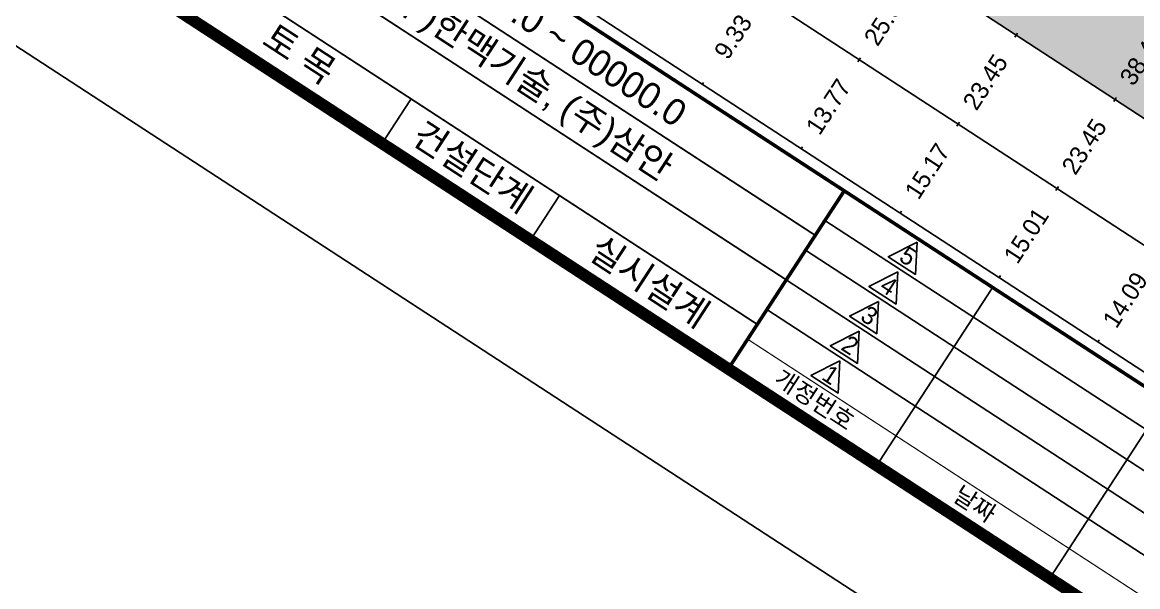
# Model space of a CAD drawing. Header units: millimetres. Extents: x 156921 to 159642, y 477538 to 479586.
# Drawn here: x 157897.3 to 158086.2, y 478361.2 to 478456.8 of the extents above; entities that cross this region are included whole.
import ezdxf
from ezdxf.enums import TextEntityAlignment as Align

# ---------------------------------------------------------------- set-up
doc = ezdxf.new("R2010")
doc.units = ezdxf.units.MM
doc.header["$MEASUREMENT"] = 0
doc.linetypes.add('CONT', pattern=[2, 1, 1])
doc.layers.add('99_가이드라인', color=83, linetype='Continuous', plot=False)
for name, color, linetype in [('CX-BORD-LIN1', 4, 'Continuous'), ('CX-BORD-LIN2', 3, 'Continuous'), ('CX-BORD-TEX3', 6, 'Continuous'), ('WD_일반', 7, 'Continuous'), ('종단_인출선_문자_해치등', 7, 'Continuous')]:
    doc.layers.add(name, color=color, linetype=linetype)
doc.styles.add('HM 7_굵은 표 문자', font='BAREUNDOTUMPRO3.TTF')
doc.styles.add('HM 8_표 문자', font='BAREUNDOTUMPRO1.TTF')
doc.styles.add('TB_TEXT', font='BAREUNDOTUMPRO1.TTF')
doc.styles.add('TB_WBTXT', font='BareunDotumPro3.ttf')

# ---------------------------------------------------------------- blocks, each defined once
blk = doc.blocks.new('한맥도곽')
at = {"layer": '99_가이드라인'}
blk.add_lwpolyline([(0, 594), (841, 594), (841, 0), (0, 0)], close=True, dxfattribs=at)
at = {"layer": 'CX-BORD-LIN1', "const_width": 2}
blk.add_lwpolyline([(821, 20), (25, 20), (25, 574), (821, 574)], close=True, dxfattribs=at)
at = {"layer": 'CX-BORD-LIN1'}
for points, const_width in [([(821, 56), (25, 56)], 0.6), ([(295, 20), (295, 56)], 0.6), ([(325, 20), (325, 56)], 0.3), ([(360, 20), (360, 56)], 0.3), ([(553, 26), (295, 26)], 0.2)]:
    blk.add_lwpolyline(points, dxfattribs=dict(at, const_width=const_width))
for points in [[(310.08, 55.47), (307.34, 50.71), (312.83, 50.71)], [(310.08, 49.47), (307.34, 44.71), (312.83, 44.71)], [(310.08, 43.47), (307.34, 38.71), (312.83, 38.71)], [(310.08, 37.47), (307.34, 32.71), (312.83, 32.71)], [(310.08, 31.47), (307.34, 26.71), (312.83, 26.71)]]:
    blk.add_lwpolyline(points, close=True, dxfattribs=at)
at = {"layer": 'CX-BORD-LIN2'}
blk.add_line((553, 50), (295, 50), dxfattribs=at)
at = {"layer": 'CX-BORD-LIN2', "const_width": 0.3}
for points in [[(295, 47), (155, 47)], [(295, 38), (155, 38)], [(295, 29), (155, 29)], [(225, 20), (225, 29)], [(255, 20), (255, 29)]]:
    blk.add_lwpolyline(points, dxfattribs=at)
at = {"layer": 'CX-BORD-LIN2'}
for points in [[(553, 44), (295, 44)], [(553, 38), (295, 38)], [(553, 32), (295, 32)]]:
    blk.add_lwpolyline(points, dxfattribs=at)
at = {"layer": 'CX-BORD-LIN1', "style": 'TB_TEXT'}
for tag, height, p in [('TR_RNUM5', 3, (310.11, 52.64)), ('TR_RDAT5', 3.5, (342.5, 53)), ('TR_DGN5', 3.5, (476.12, 53)), ('TR_CHK5', 3.5, (506.12, 53)), ('TR_APP5', 3.5, (536.12, 53)), ('TR_RNUM4', 3, (310.11, 46.64)), ('TR_RDAT4', 3.5, (342.5, 47)), ('TR_DGN4', 3.5, (476.12, 47)), ('TR_CHK4', 3.5, (506.12, 47)), ('TR_APP4', 3.5, (536.12, 47)), ('TR_RNUM3', 3, (310.11, 40.64)), ('TR_RDAT3', 3.5, (342.5, 41)), ('TR_DGN3', 3.5, (476.12, 41)), ('TR_CHK3', 3.5, (506.12, 41)), ('TR_APP3', 3.5, (536.12, 41)), ('TR_RNUM2', 3, (310.11, 34.64)), ('TR_RDAT2', 3.5, (342.5, 35)), ('TR_DGN2', 3.5, (476.12, 35)), ('TR_CHK2', 3.5, (506.12, 35)), ('TR_APP2', 3.5, (536.12, 35)), ('TR_RDAT1', 3.5, (342.5, 29)), ('TR_DGN1', 3.5, (476.12, 29)), ('TR_CHK1', 3.5, (506.12, 29)), ('TR_APP1', 3.5, (536.12, 29)), ('TR_RNUM1', 3, (310.11, 28.64))]:
    blk.add_attdef(tag, text='', height=height, dxfattribs=at).set_placement(p, align=Align.MIDDLE_CENTER)
for tag, p in [('TR_RCON5', (367.3, 53)), ('TR_RCON4', (367.3, 47)), ('TR_RCON3', (367.3, 41)), ('TR_RCON2', (367.3, 35)), ('TR_RCON1', (367.3, 29))]:
    blk.add_attdef(tag, text='', height=3.5, dxfattribs=at).set_placement(p, align=Align.MIDDLE_LEFT)
at = {"layer": 'CX-BORD-LIN2', "style": 'TB_TEXT'}
for tag, p in [('TD_VERSION', (825.5, 68.01)), ('적용표준버전', (825.5, 35))]:
    blk.add_attdef(tag, text='', height=3, rotation=90, dxfattribs=at).set_placement(p, align=Align.MIDDLE_CENTER)
at = {"layer": 'CX-BORD-TEX3', "style": 'TB_TEXT'}
for tag, height, p in [('노선이정', 4.5, (170.03, 51.46)), ('설계공구', 4.5, (568, 51.36)), ('설 계 사', 4.5, (170, 42.59)), ('시공공구', 4.5, (568, 42.69)), ('도 면 명', 4.5, (696, 43.19)), ('시 공 사', 4.5, (170, 33.59)), ('도면축척', 4.5, (568.29, 33.51)), ('건설분야', 4.5, (170, 25.13)), ('건설단계', 4.5, (240, 25.13)), ('도면번호', 4.5, (568.29, 24.79)), ('편철번호', 4.5, (696, 25)), ('개정번호', 3, (310.08, 23.66)), ('날짜', 3, (342.5, 23.66)), ('내   용', 3, (420.5, 23.66)), ('작성자', 3, (478, 23.66)), ('검토자', 3, (508, 23.66)), ('확인자', 3, (538, 23.66))]:
    blk.add_attdef(tag, text='', height=height, dxfattribs=at).set_placement(p, align=Align.MIDDLE)
at = {"layer": 'CX-BORD-TEX3'}
for tag, height, style, p in [('TD_LNDST', 4.5, 'TB_TEXT', (240, 51.5)), ('TD_DSECT', 4.5, 'TB_TEXT', (600.5, 51.5)), ('TD_DDIST', 4.5, 'TB_TEXT', (649.5, 51.5)), ('TD_DNAME_TOP', 4.5, 'TB_TEXT', (766, 50.12)), ('TD_CSECT', 4.5, 'TB_TEXT', (600.5, 42.5)), ('TD_CDIST', 4.5, 'TB_TEXT', (649.5, 42.5)), ('TD_DNAME_MAIN', 6, 'TB_WBTXT', (766, 41.47)), ('TD_CCOMP', 4.5, 'TB_TEXT', (240, 33.59)), ('TD_SCAL', 4.5, 'TB_TEXT', (632, 33.75)), ('TD_DNAME_BOT', 4, 'TB_TEXT', (766, 33.17)), ('TD_FIELD', 4.5, 'TB_TEXT', (205, 25.13)), ('TD_CSTEP', 4.5, 'TB_TEXT', (275.74, 25.13)), ('TD_DWGCODE', 4.5, 'TB_TEXT', (632, 24.79)), ('TD_DWGNO', 4.5, 'TB_TEXT', (766, 25))]:
    blk.add_attdef(tag, text='', height=height, dxfattribs=dict(at, style=style)).set_placement(p, align=Align.MIDDLE_CENTER)
at = {"layer": 'CX-BORD-TEX3', "style": 'TB_TEXT'}
for tag, height, width, p in [('TD_DCOMP', 4.5, 0.85, (240, 42.59)), ('TD_CNAME', 5, 0.8, (90, 27.6))]:
    blk.add_attdef(tag, text='', height=height, dxfattribs=dict(at, width=width)).set_placement(p, align=Align.MIDDLE_CENTER)

msp = doc.modelspace()

# ---------------------------------------------------------------- hatches: boundary and pattern name
at = {"layer": 'WD_일반', "true_color": 0xfffafa}
msp.add_hatch(color=7, dxfattribs=at).paths.add_polyline_path([(157881.06, 478596.31), (158487.75, 478201.22), (158477.93, 478186.14), (157871.23, 478581.23)], flags=0)

# ---------------------------------------------------------------- linework, layer by layer
at = {"layer": 'WD_일반', "color": 55, "linetype": 'CONT'}
for p, q in [((158065.64, 478454.63), (158065.43, 478454.29)), ((158065.64, 478454.63), (158065.86, 478454.96)), ((158039.06, 478450.46), (158038.84, 478450.12)), ((158039.06, 478450.46), (158039.28, 478450.79)), ((158012.48, 478446.29), (158012.7, 478446.62)), ((158082.4, 478443.71), (158082.18, 478443.38)), ((158082.4, 478443.71), (158082.62, 478444.05)), ((158055.82, 478439.54), (158055.6, 478439.21)), ((158055.82, 478439.54), (158056.04, 478439.88)), ((158029.24, 478435.37), (158029.46, 478435.71)), ((158072.58, 478428.63), (158072.36, 478428.29)), ((158072.58, 478428.63), (158072.8, 478428.96)), ((158046, 478424.46), (158046.22, 478424.79)), ((158062.76, 478413.55), (158062.98, 478413.88)), ((158079.52, 478402.63), (158079.74, 478402.97))]:
    msp.add_line(p, q, dxfattribs=at)
at = {"layer": 'WD_일반', "color": 55, "linetype": 'CONT', "flags": 128}
for points in [[(157881.06, 478596.31), (158487.75, 478201.22), (158477.93, 478186.14), (157871.23, 478581.23), (157881.06, 478596.31)], [(157871.23, 478581.23), (158477.93, 478186.14), (158468.1, 478171.06), (157861.41, 478566.15), (157871.23, 478581.23)], [(157861.41, 478566.15), (158468.1, 478171.06), (158458.28, 478155.97), (157851.59, 478551.06), (157861.41, 478566.15)]]:
    msp.add_lwpolyline(points, dxfattribs=at)

# ---------------------------------------------------------------- block references
ref = msp.add_blockref('한맥도곽', (157758.76, 478542.3), dxfattribs=dict(rotation=326.9270375787891))
ref.add_attrib('날짜', '날짜', dxfattribs={"layer": 'CX-BORD-TEX3', "height": 3, "rotation": 326.927, "style": 'TB_TEXT'}).set_placement((158058.68, 478375.22), align=Align.MIDDLE)
ref.add_attrib('TD_CSTEP', '실시설계', dxfattribs={"layer": 'CX-BORD-TEX3', "height": 4.5, "rotation": 326.927, "style": 'TB_TEXT'}).set_placement((158003.54, 478412.88), align=Align.MIDDLE_CENTER)
ref.add_attrib('TD_DCOMP', '(주)한맥기술, (주)삼안', dxfattribs={"layer": 'CX-BORD-TEX3', "height": 4.5, "rotation": 326.927, "style": 'TB_TEXT'}).set_placement((157983.12, 478447.02), align=Align.MIDDLE_CENTER)
ref.add_attrib('건설단계', '건설단계', dxfattribs={"layer": 'CX-BORD-TEX3', "height": 4.5, "rotation": 326.927, "style": 'TB_TEXT'}).set_placement((157973.59, 478432.38), align=Align.MIDDLE)
ref.add_attrib('TR_RNUM1', '1', dxfattribs={"layer": 'CX-BORD-LIN1', "height": 3, "rotation": 326.927, "style": 'TB_TEXT'}).set_placement((158034.25, 478397.07), align=Align.MIDDLE_CENTER)
ref.add_attrib('TR_RNUM2', '2', dxfattribs={"layer": 'CX-BORD-LIN1', "height": 3, "rotation": 326.927, "style": 'TB_TEXT'}).set_placement((158037.53, 478402.1), align=Align.MIDDLE_CENTER)
ref.add_attrib('TR_RNUM3', '3', dxfattribs={"layer": 'CX-BORD-LIN1', "height": 3, "rotation": 326.927, "style": 'TB_TEXT'}).set_placement((158040.8, 478407.12), align=Align.MIDDLE_CENTER)
ref.add_attrib('TR_RNUM4', '4', dxfattribs={"layer": 'CX-BORD-LIN1', "height": 3, "rotation": 326.927, "style": 'TB_TEXT'}).set_placement((158044.07, 478412.15), align=Align.MIDDLE_CENTER)
ref.add_attrib('TR_RNUM5', '5', dxfattribs={"layer": 'CX-BORD-LIN1', "height": 3, "rotation": 326.927, "style": 'TB_TEXT'}).set_placement((158047.35, 478417.18), align=Align.MIDDLE_CENTER)
ref.add_attrib('개정번호', '개정번호', dxfattribs={"layer": 'CX-BORD-TEX3', "height": 3, "rotation": 326.927, "style": 'TB_TEXT'}).set_placement((158031.52, 478392.91), align=Align.MIDDLE)
ref.add_attrib('TD_FIELD', '토 목', dxfattribs={"layer": 'CX-BORD-TEX3', "height": 4.5, "rotation": 326.927, "style": 'TB_TEXT'}).set_placement((157944.26, 478451.48), align=Align.MIDDLE_CENTER)
ref.add_attrib('TD_LNDST', '00000.0 ~ 00000.0', dxfattribs={"layer": 'CX-BORD-TEX3', "height": 4.5, "rotation": 326.927, "style": 'TB_TEXT'}).set_placement((157987.98, 478454.48), align=Align.MIDDLE_CENTER)

# ---------------------------------------------------------------- texts
at = {"layer": '종단_인출선_문자_해치등', "color": 7, "char_height": 3, "attachment_point": 9, "rotation": 56.927, "style": 'HM 8_표 문자'}
for s, insert in [('25.04', (158047.69, 478460.95)), ('9.33', (158021.1, 478456.78)), ('23.45', (158064.44, 478450.04)), ('13.77', (158037.86, 478445.87)), ('23.45', (158081.2, 478439.12)), ('15.17', (158054.62, 478434.95)), ('15.01', (158071.38, 478424.04)), ('14.09', (158088.14, 478413.13))]:
    msp.add_mtext(s, dxfattribs=dict(at, insert=insert))
at = {"layer": '종단_인출선_문자_해치등', "color": 10, "insert": (158091.03, 478454.21), "char_height": 3, "attachment_point": 9, "rotation": 56.927, "style": 'HM 7_굵은 표 문자'}
msp.add_mtext('38.46', dxfattribs=at)

doc.saveas('drawing.dxf')
